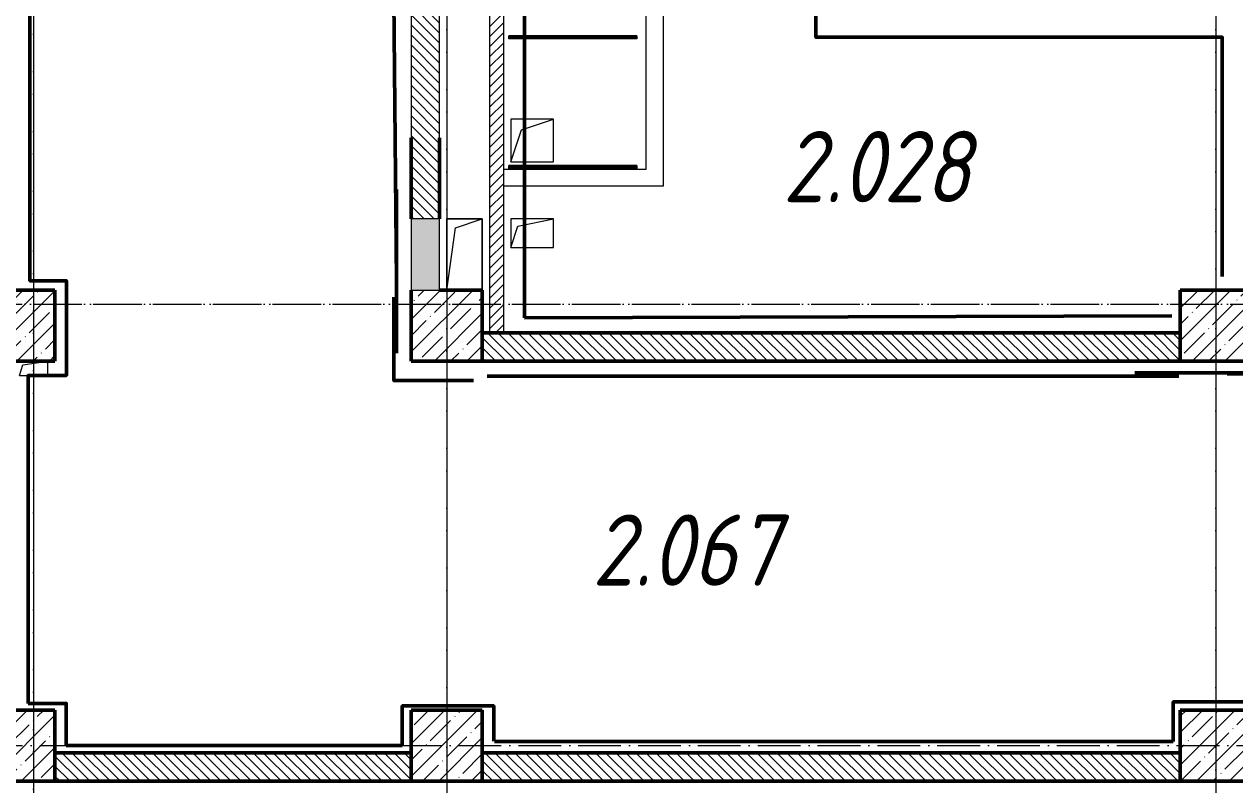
# Model space of a CAD drawing. Header units: millimetres. Extents: x -213536 to 1564669, y -45299 to 942238.
# Drawn here: x 619066 to 627565, y 614500 to 619843 of the extents above; entities that cross this region are included whole.
import ezdxf

# ---------------------------------------------------------------- set-up
doc = ezdxf.new("R2010")
doc.units = ezdxf.units.MM
doc.linetypes.add('50_200_ШТРИХ_1Т_ш5_п1_п1_', pattern=[700, 500, -100, 0, -100])
for name, color, linetype, lineweight in [('3.1) ЖБ окна 1.2 м', 102, 'Continuous', 30), ('8.1)', 2, 'Continuous', 50), ('8.2)', 3, 'Continuous', 50), ('8.3)', 5, 'Continuous', 50), ('8.4)', 6, 'Continuous', 50), ('A-FLOR-____-OTLN', 7, 'Continuous', 9), ('A-GENM-____-MCUT', 7, 'Continuous', 25), ('A-GENM-____-OTLN', 7, 'Continuous', 9), ('A-GLAZ-____-OTLN', 7, 'Continuous', 9), ('A-WALL-____-MCUT', 7, 'Continuous', 13), ('A-WALL-____-MCUT-2', 7, 'Continuous', 50), ('A-WALL-____-OTLN', 7, 'Continuous', 9), ('A-WALL-____-PATT-1', 7, 'Continuous', 9), ('A-WALL-FNSH-MCUT-1', 7, 'Continuous', 9), ('S-COLS-____-MCUT', 7, 'Continuous', 50), ('S-COLS-____-OTLN', 7, 'Continuous', 9), ('S-GRID-____-OTLN-1', 7, '50_200_ШТРИХ_1Т_ш5_п1_п1_', 9), ('Марки помещений', 7, 'Continuous', 9)]:
    doc.layers.add(name, color=color, linetype=linetype, lineweight=lineweight)
doc.styles.add('ISOCPEUR_I_2', font='isocpeui.ttf', dxfattribs={"width": 0.85, "height": 2.3})
pattern_1 = [(135, (544282.637, 571544.04), (-35.35534, -35.35534), [])]
pattern_2 = [(45, (-83150, -46181.04), (-114.04925, 114.04925), []), (45, (-83035.95, -46181.04), (-114.04925, 114.04925), [201.613, -40.323, 3.353, -36.97])]
pattern_3 = [(45, (-74750, -43231.04), (-114.04925, 114.04925), []), (45, (-74635.95, -43231.04), (-114.04925, 114.04925), [201.613, -40.323, 3.353, -36.97])]
pattern_4 = [(315, (-46181.04, 74750), (114.04925, 114.04925), []), (315, (-46181.04, 74635.95), (114.04925, 114.04925), [201.613, -40.323, 3.353, -36.97])]
pattern_5 = [(45, (-77750, -46181.04), (-114.04925, 114.04925), []), (45, (-77635.95, -46181.04), (-114.04925, 114.04925), [201.613, -40.323, 3.353, -36.97])]
pattern_6 = [(45, (-77750, -43231.04), (-114.04925, 114.04925), []), (45, (-77635.95, -43231.04), (-114.04925, 114.04925), [201.613, -40.323, 3.353, -36.97])]
pattern_7 = [(45, (-83150, -43231.04), (-114.04925, 114.04925), []), (45, (-83035.95, -43231.04), (-114.04925, 114.04925), [201.613, -40.323, 3.353, -36.97])]
pattern_8 = [(135, (544282.637, 571544.04), (-35.35534, -35.35534), [])]

# ---------------------------------------------------------------- blocks, each defined once
blk = doc.blocks.new('BSC_Колонна _Прямоугольная - 500х500-V54-АР1_План отверстий 2 этажа в осях 1-64_Ю-ЯЯ')
at = {"layer": 'S-COLS-____-OTLN'}
h = blk.add_hatch(dxfattribs=at)
h.set_pattern_fill('FP_64', color=256, style=0, pattern_type=2)
h.set_pattern_definition(pattern_2)
h.paths.add_polyline_path([(-250, -250), (250, -250), (250, 250), (-250, 250)], flags=0)
at = {"layer": 'S-COLS-____-MCUT'}
for p, q in [((250, 250), (-250, 250)), ((-250, 250), (-250, -250)), ((250, -250), (250, 250)), ((-250, -250), (250, -250))]:
    blk.add_line(p, q, dxfattribs=at)
blk = doc.blocks.new('BSC_Колонна _Прямоугольная - 500х500-V55-АР1_План отверстий 2 этажа в осях 1-64_Ю-ЯЯ')
at = {"layer": 'S-COLS-____-OTLN'}
h = blk.add_hatch(dxfattribs=at)
h.set_pattern_fill('FP_65', color=256, style=0, pattern_type=2)
h.set_pattern_definition(pattern_3)
h.paths.add_polyline_path([(-250, -250), (250, -250), (250, 250), (-250, 250)], flags=0)
at = {"layer": 'S-COLS-____-MCUT'}
for p, q in [((250, 250), (-250, 250)), ((-250, 250), (-250, -250)), ((250, -250), (250, 250)), ((-250, -250), (250, -250))]:
    blk.add_line(p, q, dxfattribs=at)
blk = doc.blocks.new('BSC_Колонна _Прямоугольная - 500х500-V113-АР1_План отверстий 2 этажа в осях 1-64_Ю-ЯЯ')
at = {"layer": 'S-COLS-____-OTLN'}
h = blk.add_hatch(dxfattribs=at)
h.set_pattern_fill('FP_126', color=256, style=0, pattern_type=2)
h.set_pattern_definition(pattern_4)
h.paths.add_polyline_path([(-250, 250), (-250, -250), (250, -250), (250, 250)], flags=0)
at = {"layer": 'S-COLS-____-MCUT'}
for p, q in [((250, 250), (-250, 250)), ((-250, 250), (-250, -250)), ((250, -250), (250, 250)), ((-250, -250), (250, -250))]:
    blk.add_line(p, q, dxfattribs=at)
blk = doc.blocks.new('BSC_Колонна _Прямоугольная - 500х500-V114-АР1_План отверстий 2 этажа в осях 1-64_Ю-ЯЯ')
at = {"layer": 'S-COLS-____-OTLN'}
h = blk.add_hatch(dxfattribs=at)
h.set_pattern_fill('FP_127', color=256, style=0, pattern_type=2)
h.set_pattern_definition(pattern_5)
h.paths.add_polyline_path([(-250, -250), (250, -250), (250, 250), (-250, 250)], flags=0)
at = {"layer": 'S-COLS-____-MCUT'}
for p, q in [((-250, 250), (-250, -250)), ((250, 250), (-50, 250)), ((250, -250), (250, 250)), ((-250, -250), (250, -250))]:
    blk.add_line(p, q, dxfattribs=at)
blk = doc.blocks.new('BSC_Колонна _Прямоугольная - 500х500-V119-АР1_План отверстий 2 этажа в осях 1-64_Ю-ЯЯ')
at = {"layer": 'S-COLS-____-OTLN'}
h = blk.add_hatch(dxfattribs=at)
h.set_pattern_fill('FP_132', color=256, style=0, pattern_type=2)
h.set_pattern_definition(pattern_6)
h.paths.add_polyline_path([(-250, -250), (250, -250), (250, 250), (-250, 250)], flags=0)
at = {"layer": 'S-COLS-____-MCUT'}
for p, q in [((250, 250), (-250, 250)), ((-250, 250), (-250, -250)), ((250, -250), (250, 250)), ((-250, -250), (250, -250))]:
    blk.add_line(p, q, dxfattribs=at)
blk = doc.blocks.new('BSC_Колонна _Прямоугольная - 500х500-V121-АР1_План отверстий 2 этажа в осях 1-64_Ю-ЯЯ')
at = {"layer": 'S-COLS-____-OTLN'}
h = blk.add_hatch(dxfattribs=at)
h.set_pattern_fill('FP_134', color=256, style=0, pattern_type=2)
h.set_pattern_definition(pattern_7)
h.paths.add_polyline_path([(-250, -250), (250, -250), (250, 250), (-250, 250)], flags=0)
at = {"layer": 'S-COLS-____-MCUT'}
for p, q in [((250, 250), (-250, 250)), ((-250, 250), (-250, -250)), ((250, -250), (250, 250)), ((-250, -250), (250, -250))]:
    blk.add_line(p, q, dxfattribs=at)
blk = doc.blocks.new('131_Панель боковая - 900х1500-29281255-АР1_План отверстий 2 этажа в осях 1-64_Ю-ЯЯ')
at = {"layer": 'A-GENM-____-MCUT'}
for p, q in [((450, 5), (-450, 5)), ((-450, 5), (-450, -5)), ((450, -5), (450, 5)), ((-450, -5), (450, -5))]:
    blk.add_line(p, q, dxfattribs=at)
at = {"layer": 'A-GENM-____-OTLN'}
for p, q in [((-450, 10), (450, 10)), ((-450, 5), (-450, 10)), ((450, 10), (450, 5)), ((-450, -10), (-450, -5)), ((-450, -10), (450, -10)), ((450, -5), (450, -10))]:
    blk.add_line(p, q, dxfattribs=at)
blk = doc.blocks.new('AR_Отверстие Ниша - Лючок-32401976-АР1_План отверстий 2 этажа в осях 1-64_Ю-ЯЯ')
at = {"layer": 'A-GLAZ-____-OTLN'}
blk.add_hatch(color=256, dxfattribs=at).paths.add_polyline_path([(250, -100), (250, 100), (-250, 100), (-250, -100)], flags=0)
for p, q in [((250, 100), (-250, 100)), ((-250, 100), (-250, -100)), ((250, -100), (250, 100)), ((-250, -100), (250, -100))]:
    blk.add_line(p, q, dxfattribs=at)
blk = doc.blocks.new('AR_Отверстие прямоугольное _в плите_ - AR_Отверстие прямоугольное _в плите_-30459229-АР1_План отверстий 2 этажа в осях 1-64_Ю-ЯЯ')
at = {"layer": 'A-GENM-____-OTLN'}
for p, q in [((125, 250), (-125, 250)), ((-125, 250), (-125, -250)), ((-125, -250), (-62.5, 187.5)), ((-62.5, 187.5), (125, 250)), ((125, -250), (125, 250))]:
    blk.add_line(p, q, dxfattribs=at)
blk = doc.blocks.new('AR_Отверстие прямоугольное _в плите_ - AR_Отверстие прямоугольное _в плите_-30459341-АР1_План отверстий 2 этажа в осях 1-64_Ю-ЯЯ')
at = {"layer": 'A-GENM-____-OTLN'}
for p, q in [((150, 150), (-150, 150)), ((-150, 150), (-150, -150)), ((-75, 75), (150, 150)), ((150, -150), (150, 150)), ((-150, -150), (-75, 75)), ((-150, -150), (150, -150))]:
    blk.add_line(p, q, dxfattribs=at)
blk = doc.blocks.new('AR_Отверстие прямоугольное _в плите_ - AR_Отверстие прямоугольное _в плите_-30459372-АР1_План отверстий 2 этажа в осях 1-64_Ю-ЯЯ')
at = {"layer": 'A-GENM-____-OTLN'}
for p, q in [((150, 100), (-150, 100)), ((-150, 100), (-150, -100)), ((-100, 50), (150, 100)), ((150, -100), (150, 100)), ((-150, -100), (-100, 50)), ((-150, -100), (150, -100))]:
    blk.add_line(p, q, dxfattribs=at)
blk = doc.blocks.new('AR_Отверстие прямоугольное _в плите_ - AR_Отверстие прямоугольное _в плите_-V164-АР1_План отверстий 2 этажа в осях 1-64_Ю-ЯЯ')
at = {"layer": 'A-GENM-____-OTLN'}
for p, q in [((-100, -50), (-75, 25)), ((-75, 25), (100, 50)), ((100, -50), (100, 50)), ((-100, -50), (100, -50))]:
    blk.add_line(p, q, dxfattribs=at)
blk = doc.blocks.new('BSC_Колонна _Прямоугольная - 500х500-V81-АР1_План отверстий 2 этажа в осях 1-64_А-ГГ')
at = {"layer": 'S-COLS-____-OTLN'}
h = blk.add_hatch(dxfattribs=at)
h.set_pattern_fill('FP_110', color=256, style=0, pattern_type=2)
h.set_pattern_definition(pattern_2)
h.paths.add_polyline_path([(-250, -250), (250, -250), (250, 250), (-250, 250)], flags=0)
at = {"layer": 'S-COLS-____-MCUT'}
for p, q in [((250, 250), (-250, 250)), ((-250, 250), (-250, -250)), ((250, -250), (250, 250)), ((-250, -250), (250, -250))]:
    blk.add_line(p, q, dxfattribs=at)
blk = doc.blocks.new('BSC_Колонна _Прямоугольная - 500х500-V82-АР1_План отверстий 2 этажа в осях 1-64_А-ГГ')
at = {"layer": 'S-COLS-____-OTLN'}
h = blk.add_hatch(dxfattribs=at)
h.set_pattern_fill('FP_111', color=256, style=0, pattern_type=2)
h.set_pattern_definition(pattern_3)
h.paths.add_polyline_path([(-250, -250), (250, -250), (250, 250), (-250, 250), (-250, 74.6)], flags=0)
at = {"layer": 'S-COLS-____-MCUT'}
for p, q in [((250, 250), (-250, 250)), ((-250, 250), (-250, -250)), ((250, -250), (250, 250)), ((-250, -250), (250, -250))]:
    blk.add_line(p, q, dxfattribs=at)
blk = doc.blocks.new('BSC_Колонна _Прямоугольная - 500х500-V118-АР1_План отверстий 2 этажа в осях 1-64_А-ГГ')
at = {"layer": 'S-COLS-____-OTLN'}
h = blk.add_hatch(dxfattribs=at)
h.set_pattern_fill('FP_147', color=256, style=0, pattern_type=2)
h.set_pattern_definition(pattern_4)
h.paths.add_polyline_path([(-250, 250), (-250, -250), (250, -250), (250, 250), (134.5, 250)], flags=0)
at = {"layer": 'S-COLS-____-MCUT'}
for p, q in [((250, 250), (-250, 250)), ((-250, 250), (-250, -250)), ((250, -250), (250, 250)), ((-250, -250), (250, -250))]:
    blk.add_line(p, q, dxfattribs=at)
blk = doc.blocks.new('BSC_Колонна _Прямоугольная - 500х500-25978818-АР1_План отверстий 2 этажа в осях 1-64_А-ГГ')
at = {"layer": 'S-COLS-____-OTLN'}
h = blk.add_hatch(dxfattribs=at)
h.set_pattern_fill('FP_148', color=256, style=0, pattern_type=2)
h.set_pattern_definition(pattern_5)
h.paths.add_polyline_path([(-250, -250), (250, -250), (250, 250), (-250, 250)], flags=0)
at = {"layer": 'S-COLS-____-MCUT'}
for p, q in [((-250, 250), (-250, -250)), ((250, 250), (-50, 250)), ((250, -250), (250, 250)), ((-250, -250), (250, -250))]:
    blk.add_line(p, q, dxfattribs=at)
blk = doc.blocks.new('BSC_Колонна _Прямоугольная - 500х500-V123-АР1_План отверстий 2 этажа в осях 1-64_А-ГГ')
at = {"layer": 'S-COLS-____-OTLN'}
h = blk.add_hatch(dxfattribs=at)
h.set_pattern_fill('FP_153', color=256, style=0, pattern_type=2)
h.set_pattern_definition(pattern_6)
h.paths.add_polyline_path([(-250, -250), (250, -250), (250, 250), (-250, 250)], flags=0)
at = {"layer": 'S-COLS-____-MCUT'}
for p, q in [((250, 250), (-250, 250)), ((-250, 250), (-250, -250)), ((250, -250), (250, 250)), ((-250, -250), (250, -250))]:
    blk.add_line(p, q, dxfattribs=at)
blk = doc.blocks.new('BSC_Колонна _Прямоугольная - 500х500-V125-АР1_План отверстий 2 этажа в осях 1-64_А-ГГ')
at = {"layer": 'S-COLS-____-OTLN'}
h = blk.add_hatch(dxfattribs=at)
h.set_pattern_fill('FP_155', color=256, style=0, pattern_type=2)
h.set_pattern_definition(pattern_7)
h.paths.add_polyline_path([(-250, -250), (250, -250), (250, 250), (-250, 250)], flags=0)
at = {"layer": 'S-COLS-____-MCUT'}
for p, q in [((250, 250), (-250, 250)), ((-250, 250), (-250, -250)), ((250, -250), (250, 250)), ((-250, -250), (250, -250))]:
    blk.add_line(p, q, dxfattribs=at)
blk = doc.blocks.new('131_Панель боковая - 900х1500-29281255-АР1_План отверстий 2 этажа в осях 1-64_А-ГГ')
at = {"layer": 'A-GENM-____-MCUT'}
for p, q in [((450, 5), (-450, 5)), ((-450, 5), (-450, -5)), ((450, -5), (450, 5)), ((-450, -5), (450, -5))]:
    blk.add_line(p, q, dxfattribs=at)
at = {"layer": 'A-GENM-____-OTLN'}
for p, q in [((-450, 10), (450, 10)), ((-450, 5), (-450, 10)), ((450, 10), (450, 5)), ((-450, -10), (-450, -5)), ((-450, -10), (450, -10)), ((450, -5), (450, -10))]:
    blk.add_line(p, q, dxfattribs=at)
blk = doc.blocks.new('AR_Отверстие Ниша - Лючок-32401976-АР1_План отверстий 2 этажа в осях 1-64_А-ГГ')
at = {"layer": 'A-GLAZ-____-OTLN'}
blk.add_hatch(color=256, dxfattribs=at).paths.add_polyline_path([(250, -100), (250, 100), (-250, 100), (-250, -100)], flags=0)
for p, q in [((250, 100), (-250, 100)), ((-250, 100), (-250, -100)), ((250, -100), (250, 100)), ((-250, -100), (250, -100))]:
    blk.add_line(p, q, dxfattribs=at)
blk = doc.blocks.new('AR_Отверстие прямоугольное _в плите_ - AR_Отверстие прямоугольное _в плите_-V151-АР1_План отверстий 2 этажа в осях 1-64_А-ГГ')
at = {"layer": 'A-GENM-____-OTLN'}
for p, q in [((125, 250), (-125, 250)), ((-125, 250), (-125, -250)), ((-125, -250), (-62.5, 187.5)), ((-62.5, 187.5), (125, 250)), ((125, -250), (125, 250))]:
    blk.add_line(p, q, dxfattribs=at)
blk = doc.blocks.new('AR_Отверстие прямоугольное _в плите_ - AR_Отверстие прямоугольное _в плите_-30459341-АР1_План отверстий 2 этажа в осях 1-64_А-ГГ')
at = {"layer": 'A-GENM-____-OTLN'}
for p, q in [((-150, 20.1), (-150, -150)), ((-150, -150), (-93.3, 20.1)), ((150, -150), (150, 20.1)), ((-150, -150), (150, -150))]:
    blk.add_line(p, q, dxfattribs=at)
blk = doc.blocks.new('AR_Отверстие прямоугольное _в плите_ - AR_Отверстие прямоугольное _в плите_-30459372-АР1_План отверстий 2 этажа в осях 1-64_А-ГГ')
at = {"layer": 'A-GENM-____-OTLN'}
for p, q in [((150, 100), (-150, 100)), ((-150, 100), (-150, -100)), ((-100, 50), (150, 100)), ((150, -100), (150, 100)), ((-150, -100), (-100, 50)), ((-150, -100), (150, -100))]:
    blk.add_line(p, q, dxfattribs=at)
blk = doc.blocks.new('AR_Отверстие прямоугольное _в плите_ - AR_Отверстие прямоугольное _в плите_-V166-АР1_План отверстий 2 этажа в осях 1-64_А-ГГ')
at = {"layer": 'A-GENM-____-OTLN'}
for p, q in [((-100, -50), (-75, 25)), ((-75, 25), (100, 50)), ((100, -50), (100, 50)), ((-100, -50), (100, -50))]:
    blk.add_line(p, q, dxfattribs=at)
blk = doc.blocks.new('2этаж')
at = {"layer": 'S-GRID-____-OTLN-1', "color": 251, "ltscale": 0.6, "true_color": 0x636466}
for p, q in [((62158.3, 549908.8), (62158.3, 498997)), ((67558.3, 549908.8), (67558.3, 498997)), ((59258.3, 549613.9), (59258.3, 499306.9)), ((62158.3, 508896.9), (62158.3, 467585.8)), ((67558.3, 508896.9), (67558.3, 470838.7)), ((59258.3, 508602.1), (59258.3, 470347)), ((51735.1, 505347), (74727.1, 505347)), ((53374.4, 505347), (74727.1, 505347)), ((58880.7, 502247), (88334.7, 502247)), ((58880.7, 502247), (88334.7, 502247))]:
    blk.add_line(p, q, dxfattribs=at)

msp = doc.modelspace()

# ---------------------------------------------------------------- hatches: boundary and pattern name
at = {"layer": 'A-WALL-____-PATT-1'}
h = msp.add_hatch(dxfattribs=at)
h.set_pattern_fill('FP_5', color=256, style=0, pattern_type=2)
h.set_pattern_definition([(45, (544282.637, 571544.04), (-35.35534, 35.35534), [])])
h.paths.add_polyline_path([(622332.6, 617675.1), (622432.6, 617675.1), (622432.6, 620625.1), (622332.6, 620625.1), (622332.6, 619082.2)], flags=0)
h.paths.add_polyline_path([(622335.6, 620628.1), (622429.6, 620628.1), (622429.6, 620675.1), (622432.6, 620675.1), (622432.6, 623525.1), (622332.6, 623525.1), (622332.6, 620675.1), (622335.6, 620675.1)], flags=0)
h = msp.add_hatch(dxfattribs=at)
h.set_pattern_fill('FP_6', color=256, style=0, pattern_type=2)
h.set_pattern_definition(pattern_1)
h.paths.add_polyline_path([(621782.6, 618475.1), (621982.6, 618475.1), (621982.6, 622575.1), (621782.6, 622575.1), (621782.6, 619082.2)], flags=0)
h.paths.add_polyline_path([(621782.6, 623075.1), (621982.6, 623075.1), (621982.6, 623225.1), (621782.6, 623225.1)], flags=0)
h = msp.add_hatch(dxfattribs=at)
h.set_pattern_fill('FP_6', color=256, style=0, pattern_type=2)
h.set_pattern_definition(pattern_8)
h.paths.add_polyline_path([(621982.6, 618475.1), (621982.6, 619045.2), (621782.6, 619045.2), (621782.6, 618475.1)], flags=0)
h = msp.add_hatch(dxfattribs=at)
h.set_pattern_fill('FP_5', color=256, style=0, pattern_type=2)
h.set_pattern_definition([(45, (544282.637, 571544.04), (-35.35534, 35.35534), [])])
h.paths.add_polyline_path([(622332.6, 617675.1), (622432.6, 617675.1), (622432.6, 619045.2), (622332.6, 619045.2), (622332.6, 618719.6)], flags=0)
h = msp.add_hatch(dxfattribs=at)
h.set_pattern_fill('FP_6', color=256, style=0, pattern_type=2)
h.set_pattern_definition(pattern_1)
h.paths.add_polyline_path([(627182.6, 617475.1), (627182.6, 617675.1), (622282.6, 617675.1), (622282.6, 617475.1), (625572.5, 617475.1)], flags=0)
h = msp.add_hatch(dxfattribs=at)
h.set_pattern_fill('FP_6', color=256, style=0, pattern_type=2)
h.set_pattern_definition(pattern_8)
h.paths.add_polyline_path([(627182.6, 617475.1), (627182.6, 617675.1), (622282.6, 617675.1), (622282.6, 617475.1), (625572.3, 617475.1)], flags=0)
h = msp.add_hatch(dxfattribs=at)
h.set_pattern_fill('FP_6', color=256, style=0, pattern_type=2)
h.set_pattern_definition(pattern_1)
h.paths.add_polyline_path([(621782.6, 614525.1), (621782.6, 614725.1), (619282.6, 614725.1), (619282.6, 614525.1), (620270, 614525.1)], flags=0)
h = msp.add_hatch(dxfattribs=at)
h.set_pattern_fill('FP_6', color=256, style=0, pattern_type=2)
h.set_pattern_definition(pattern_8)
h.paths.add_polyline_path([(621782.6, 614525.1), (621782.6, 614725.1), (619282.6, 614725.1), (619282.6, 614525.1), (620269.9, 614525.1)], flags=0)
h = msp.add_hatch(dxfattribs=at)
h.set_pattern_fill('FP_6', color=256, style=0, pattern_type=2)
h.set_pattern_definition(pattern_1)
h.paths.add_polyline_path([(627182.6, 614525.1), (627182.6, 614725.1), (622282.6, 614725.1), (622282.6, 614525.1), (625572.5, 614525.1)], flags=0)
h = msp.add_hatch(dxfattribs=at)
h.set_pattern_fill('FP_6', color=256, style=0, pattern_type=2)
h.set_pattern_definition(pattern_8)
h.paths.add_polyline_path([(627182.6, 614525.1), (627182.6, 614725.1), (622282.6, 614725.1), (622282.6, 614525.1), (625572.3, 614525.1)], flags=0)

# ---------------------------------------------------------------- linework, layer by layer
at = {"layer": '8.1)', "lineweight": 50}
for points in [[(621680.8, 618680.6), (621680.8, 617531.1)], [(622553.4, 617475.1), (622060.4, 617475.1)], [(627356.6, 617392.6), (626863.5, 617392.6)], [(628004.9, 617386.1), (627511.8, 617386.1)]]:
    msp.add_lwpolyline(points, dxfattribs=at)
at = {"layer": '8.2)', "lineweight": 50}
for points in [[(619094.3, 615072.1), (619094.3, 617375.1), (619363.3, 617375.1), (619363.3, 618041), (619106.4, 618041), (619106.4, 623125.1), (619366, 623125.1), (619366, 623825.4), (619109.4, 623825.4), (619109.4, 626075.1), (619366.7, 626075.1), (619366.7, 626656.1)], [(621661.9, 617926.4), (621661.9, 617339), (622220.7, 617339)], [(627170.2, 617392.6), (627731.3, 617392.6)], [(619362, 614776.1), (619362, 615072.1), (619094.3, 615072.1)], [(622362.5, 614807.2), (622362.5, 615053.6), (621720, 615053.6), (621720, 614776.1)], [(627775.7, 614835.8), (627775.7, 615082.2), (627133.2, 615082.2), (627133.2, 614804.7)]]:
    msp.add_lwpolyline(points, dxfattribs=at)
at = {"layer": '8.3)', "lineweight": 50}
for points in [[(622577.9, 617781), (622577.9, 623415.7), (624624.4, 623415.7), (624624.4, 619750.7), (627476.9, 619750.7), (627476.9, 618069.4)], [(621630.3, 623225), (621680.8, 618040.7)], [(627124.1, 617794.3), (622577.9, 617781)], [(622317, 617369.9), (627171.9, 617369.9)], [(627133.2, 614804.7), (622368.8, 614804.7)], [(621720, 614776.1), (619362, 614776.1)]]:
    msp.add_lwpolyline(points, dxfattribs=at)
at = {"layer": '8.4)', "lineweight": 50}
for points in [[(619094.3, 615072.1), (619094.3, 617375.1), (619363.3, 617375.1), (619363.3, 618041), (619106.4, 618041), (619106.4, 623125.1), (619366, 623125.1), (619366, 623825.4), (619109.4, 623825.4), (619109.4, 626075.1), (619366.7, 626075.1), (619366.7, 626656.1)], [(622577.9, 617781), (622577.9, 623415.7), (624624.4, 623415.7), (624624.4, 619750.7), (627476.9, 619750.7), (627476.9, 618069.4)], [(621630.3, 623225), (621680.8, 618040.7)], [(621661.9, 617926.4), (621661.9, 617339), (622220.7, 617339)], [(627124.1, 617794.3), (622577.9, 617781)], [(622317, 617369.9), (627171.9, 617369.9)], [(627170.2, 617392.6), (627731.3, 617392.6)], [(619362, 614776.1), (619362, 615072.1), (619094.3, 615072.1)], [(622362.5, 614807.2), (622362.5, 615053.6), (621720, 615053.6), (621720, 614776.1)], [(622362.5, 614807.2), (622362.5, 615053.6), (621720, 615053.6), (621720, 614776.1)], [(627775.7, 614835.8), (627775.7, 615082.2), (627133.2, 615082.2), (627133.2, 614804.7)], [(627775.7, 614835.8), (627775.7, 615082.2), (627133.2, 615082.2), (627133.2, 614804.7)], [(627133.2, 614804.7), (622368.8, 614804.7)], [(627133.2, 614804.7), (622368.8, 614804.7)], [(621720, 614776.1), (619362, 614776.1)], [(621720, 614776.1), (619362, 614776.1)]]:
    msp.add_lwpolyline(points, dxfattribs=at)
at = {"layer": 'A-FLOR-____-OTLN'}
for p, q in [((622032.6, 618475.1), (622282.6, 618475.1)), ((622032.6, 617975.1), (622032.6, 618475.1)), ((622032.6, 618475.1), (622282.6, 618475.1)), ((622032.6, 617975.1), (622032.6, 618475.1)), ((622282.6, 618475.1), (622282.6, 617975.1)), ((622282.6, 618475.1), (622282.6, 617975.1))]:
    msp.add_line(p, q, dxfattribs=at)
at = {"layer": 'A-WALL-____-MCUT'}
for p, q in [((621782.6, 622575.1), (621782.6, 618475.1)), ((621982.6, 618475.1), (621982.6, 622575.1)), ((627182.6, 617675.1), (622282.6, 617675.1)), ((622282.6, 617475.1), (627182.6, 617475.1)), ((621782.6, 614725.1), (619282.6, 614725.1)), ((627182.6, 614725.1), (622282.6, 614725.1)), ((619282.6, 614525.1), (621782.6, 614525.1)), ((622282.6, 614525.1), (627182.6, 614525.1))]:
    msp.add_line(p, q, dxfattribs=at)
at = {"layer": 'A-WALL-____-MCUT-2'}
for p, q in [((621782.6, 619045.2), (621782.6, 618475.1)), ((621982.6, 618475.1), (621982.6, 619045.2)), ((627182.6, 617675.1), (622282.6, 617675.1)), ((622282.6, 617475.1), (627182.6, 617475.1)), ((621782.6, 614725.1), (619282.6, 614725.1)), ((627182.6, 614725.1), (622282.6, 614725.1)), ((619282.6, 614525.1), (621782.6, 614525.1)), ((622282.6, 614525.1), (627182.6, 614525.1))]:
    msp.add_line(p, q, dxfattribs=at)
at = {"layer": 'A-WALL-____-OTLN'}
for p, q in [((623432.6, 618825.1), (623432.6, 623525.1)), ((623552.6, 623525.1), (623552.6, 618705.1)), ((623432.6, 618825.1), (623432.6, 619045.2)), ((623552.6, 619045.2), (623552.6, 618705.1)), ((622432.6, 618825.1), (623432.6, 618825.1)), ((622432.6, 618825.1), (623432.6, 618825.1)), ((623552.6, 618705.1), (622432.6, 618705.1)), ((623552.6, 618705.1), (622432.6, 618705.1))]:
    msp.add_line(p, q, dxfattribs=at)
at = {"layer": 'A-WALL-FNSH-MCUT-1'}
for p, q in [((622332.6, 620625.1), (622332.6, 617675.1)), ((622432.6, 617675.1), (622432.6, 620625.1)), ((622332.6, 619045.2), (622332.6, 617675.1)), ((622432.6, 617675.1), (622432.6, 619045.2))]:
    msp.add_line(p, q, dxfattribs=at)

# ---------------------------------------------------------------- block references
at = {"layer": '3.1) ЖБ окна 1.2 м'}
msp.add_blockref('2этаж', (559874.3, 112528.1), dxfattribs=at)
at = {"layer": 'A-GENM-____-OTLN', "rotation": 180}
for name, p in [('131_Панель боковая - 900х1500-29281255-АР1_План отверстий 2 этажа в осях 1-64_Ю-ЯЯ', (622917.6, 619750.1)), ('131_Панель боковая - 900х1500-29281255-АР1_План отверстий 2 этажа в осях 1-64_Ю-ЯЯ', (622917.6, 618840.1)), ('131_Панель боковая - 900х1500-29281255-АР1_План отверстий 2 этажа в осях 1-64_А-ГГ', (622917.6, 618840.1))]:
    msp.add_blockref(name, p, dxfattribs=at)
at = {"layer": 'A-GENM-____-OTLN'}
for name, p in [('AR_Отверстие прямоугольное _в плите_ - AR_Отверстие прямоугольное _в плите_-30459341-АР1_План отверстий 2 этажа в осях 1-64_Ю-ЯЯ', (622632.6, 619025.1)), ('AR_Отверстие прямоугольное _в плите_ - AR_Отверстие прямоугольное _в плите_-30459341-АР1_План отверстий 2 этажа в осях 1-64_А-ГГ', (622632.6, 619025.1)), ('AR_Отверстие прямоугольное _в плите_ - AR_Отверстие прямоугольное _в плите_-30459229-АР1_План отверстий 2 этажа в осях 1-64_Ю-ЯЯ', (622157.6, 618225.1)), ('AR_Отверстие прямоугольное _в плите_ - AR_Отверстие прямоугольное _в плите_-V151-АР1_План отверстий 2 этажа в осях 1-64_А-ГГ', (622157.6, 618225.1)), ('AR_Отверстие прямоугольное _в плите_ - AR_Отверстие прямоугольное _в плите_-30459372-АР1_План отверстий 2 этажа в осях 1-64_Ю-ЯЯ', (622632.6, 618375.1)), ('AR_Отверстие прямоугольное _в плите_ - AR_Отверстие прямоугольное _в плите_-30459372-АР1_План отверстий 2 этажа в осях 1-64_А-ГГ', (622632.6, 618375.1)), ('AR_Отверстие прямоугольное _в плите_ - AR_Отверстие прямоугольное _в плите_-V164-АР1_План отверстий 2 этажа в осях 1-64_Ю-ЯЯ', (619132.6, 617425.1)), ('AR_Отверстие прямоугольное _в плите_ - AR_Отверстие прямоугольное _в плите_-V166-АР1_План отверстий 2 этажа в осях 1-64_А-ГГ', (619132.6, 617425.1))]:
    msp.add_blockref(name, p, dxfattribs=at)
at = {"layer": 'A-GLAZ-____-OTLN', "rotation": 269.9999999999999}
for name in ['AR_Отверстие Ниша - Лючок-32401976-АР1_План отверстий 2 этажа в осях 1-64_Ю-ЯЯ', 'AR_Отверстие Ниша - Лючок-32401976-АР1_План отверстий 2 этажа в осях 1-64_А-ГГ']:
    msp.add_blockref(name, (621882.6, 618225.1), dxfattribs=at)
at = {"layer": 'S-COLS-____-OTLN', "rotation": 89.9999999999999}
for name in ['BSC_Колонна _Прямоугольная - 500х500-V113-АР1_План отверстий 2 этажа в осях 1-64_Ю-ЯЯ', 'BSC_Колонна _Прямоугольная - 500х500-V118-АР1_План отверстий 2 этажа в осях 1-64_А-ГГ']:
    msp.add_blockref(name, (619032.6, 617725.1), dxfattribs=at)
at = {"layer": 'S-COLS-____-OTLN'}
for name, p in [('BSC_Колонна _Прямоугольная - 500х500-V114-АР1_План отверстий 2 этажа в осях 1-64_Ю-ЯЯ', (622032.6, 617725.1)), ('BSC_Колонна _Прямоугольная - 500х500-25978818-АР1_План отверстий 2 этажа в осях 1-64_А-ГГ', (622032.6, 617725.1)), ('BSC_Колонна _Прямоугольная - 500х500-V54-АР1_План отверстий 2 этажа в осях 1-64_Ю-ЯЯ', (627432.6, 617725.1)), ('BSC_Колонна _Прямоугольная - 500х500-V81-АР1_План отверстий 2 этажа в осях 1-64_А-ГГ', (627432.6, 617725.1)), ('BSC_Колонна _Прямоугольная - 500х500-V55-АР1_План отверстий 2 этажа в осях 1-64_Ю-ЯЯ', (619032.6, 614775.1)), ('BSC_Колонна _Прямоугольная - 500х500-V82-АР1_План отверстий 2 этажа в осях 1-64_А-ГГ', (619032.6, 614775.1)), ('BSC_Колонна _Прямоугольная - 500х500-V119-АР1_План отверстий 2 этажа в осях 1-64_Ю-ЯЯ', (622032.6, 614775.1)), ('BSC_Колонна _Прямоугольная - 500х500-V123-АР1_План отверстий 2 этажа в осях 1-64_А-ГГ', (622032.6, 614775.1)), ('BSC_Колонна _Прямоугольная - 500х500-V121-АР1_План отверстий 2 этажа в осях 1-64_Ю-ЯЯ', (627432.6, 614775.1)), ('BSC_Колонна _Прямоугольная - 500х500-V125-АР1_План отверстий 2 этажа в осях 1-64_А-ГГ', (627432.6, 614775.1))]:
    msp.add_blockref(name, p, dxfattribs=at)

# ---------------------------------------------------------------- texts
at = {"layer": 'Марки помещений', "char_height": 500, "width": 785.654, "attachment_point": 1, "style": 'ISOCPEUR_I_2'}
for s, insert in [('2.028', (624391.7, 619092.3)), ('2.067', (623053.4, 616398.8))]:
    msp.add_mtext(s, dxfattribs=dict(at, insert=insert))

doc.saveas('drawing.dxf')
